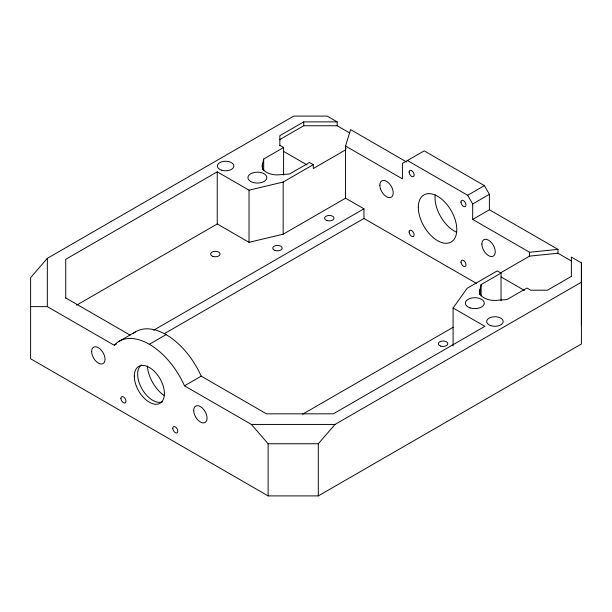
<?xml version="1.0" encoding="UTF-8"?>
<svg xmlns="http://www.w3.org/2000/svg" width="612" height="612" viewBox="0 0 612 612"><rect width="100%" height="100%" fill="white"/><g stroke="black" fill="none" stroke-linecap="round" stroke-linejoin="round"><path stroke-width="0.92" d="M76.492 305.235L217.245 223.977L217.245 171.827L249.03 190.171L283.172 182.047L313.283 164.666L313.283 168.53L345.55 149.894L346.109 148.073M406.758 162.058L350.569 129.614L345.55 146.031L345.55 198.181L283.172 234.197L249.03 242.321L249.03 190.171M262.609 169.425L262.609 163.733L263.688 159.021L283.593 147.523L283.593 175.055M263.688 170.396L263.688 159.021M283.172 234.197L283.172 182.047M279.829 139.559L303.736 125.751L303.736 121.887L337.189 121.887L337.189 125.751L349.781 133.026M164.49 333.617L363.949 218.461L363.949 208.807L345.55 198.181M571.363 260.949L557.983 253.23L557.983 249.367L529.548 252.259L472.678 219.425L472.678 203.972L467.66 195.282L407.439 160.52M481.131 295.94L481.131 284.557L501.044 273.067L497.273 270.894L467.17 288.275L453.094 307.989L453.094 345.918M472.678 219.425L489.401 209.771L489.401 194.318L484.383 185.627L424.17 150.858L402.421 163.412L402.421 178.865L345.55 146.031M571.363 276.586L571.363 257.086L581.4 262.885L581.4 324.689M581.4 262.885L581.4 344.005L318.301 495.904L268.117 495.904L30.6 358.77L30.6 277.657L47.331 258.341L293.699 116.096L327.152 116.096L337.189 121.887M479.533 294.426L479.533 291.572L481.131 284.557M318.301 495.904L318.301 443.754L335.024 424.437L581.4 282.201M217.245 171.827L65.729 259.304L65.729 298.182M303.736 121.887L279.829 135.696L279.829 145.702M118.583 341.634L135.313 331.972M30.6 306.627L47.331 306.627L114.23 345.252L116.624 343.875M153.734 330.174L363.949 208.807M149.359 344.288L166.089 334.626M467.66 195.282L484.383 185.627M472.678 203.972L489.401 194.318M114.23 345.252A60.427 34.892 60 0 1 184.487 385.812L201.21 376.158L266.45 413.819L333.356 413.819L484.872 326.341L453.094 307.989M500.585 272.845L529.548 256.122L557.983 253.23M302.588 414.202L453.217 327.236M571.363 276.402L547.457 290.21L530.726 290.21L526.963 288.03L507.057 299.528L498.887 300.148A15.377 8.874 0 0 1 479.533 291.572M303.736 125.751L337.189 125.751M184.487 385.812L251.394 424.437L335.024 424.437M251.394 424.437L268.117 443.754L318.301 443.754M489.401 209.771L557.983 249.367M279.829 145.35L283.593 147.523M313.283 164.666L309.519 162.494L289.606 173.984L277.466 174.91A15.377 8.874 0 0 1 262.609 163.733M283.593 151.386L307.086 164.949M501.044 276.93L524.53 290.493M363.949 218.461L476.419 283.394M217.245 223.977L249.03 242.321M65.729 297.929L130.134 335.116M529.548 252.259L529.548 256.122M501.044 273.067L501.044 300.599M480.06 289.277L480.06 294.012M268.117 443.754L268.117 495.904M47.331 258.341L47.331 306.627M456.789 232.277A27.203 15.705 60 0 1 435.209 194.891M163.993 395.474A26.492 15.3 60 0 1 147.408 366.014M162.631 401.717A21.29 12.294 60 0 1 142.06 389.064A21.29 12.294 60 0 1 141.387 364.92M133.026 333.624A60.427 34.892 60 0 1 201.21 376.158M460.966 202.044A3.55 2.05 60 0 0 464.73 206.726A3.55 2.05 60 0 0 464.73 201.708A3.55 2.05 60 0 0 460.966 202.044M418.317 207.353A27.203 15.705 60 0 0 447.165 243.247A27.203 15.705 60 0 0 447.165 204.775A27.203 15.705 60 0 0 418.317 207.353M460.989 262.296A3.55 2.05 60 0 0 464.998 266.549A3.55 2.05 60 0 0 464.447 261.255A3.55 2.05 60 0 0 460.989 262.296M409.114 231.979A3.55 2.05 60 0 0 412.878 236.66A3.55 2.05 60 0 0 412.878 231.642A3.55 2.05 60 0 0 409.114 231.979M409.114 172.11A3.55 2.05 60 0 0 412.878 176.791A3.55 2.05 60 0 0 412.878 171.773A3.55 2.05 60 0 0 409.114 172.11M134.303 376.158A21.29 12.294 60 0 0 156.886 404.249A21.29 12.294 60 0 0 156.886 374.139A21.29 12.294 60 0 0 134.303 376.158M120.924 398.366A3.55 2.05 60 0 0 124.687 403.048A3.55 2.05 60 0 0 124.687 398.029A3.55 2.05 60 0 0 120.924 398.366M172.798 428.683A3.55 2.05 60 0 0 176.807 432.936A3.55 2.05 60 0 0 176.256 427.643A3.55 2.05 60 0 0 172.798 428.683M91.655 351.533A9.463 5.462 60 0 0 101.691 364.018A9.463 5.462 60 0 0 101.691 350.63A9.463 5.462 60 0 0 91.655 351.533M193.683 410.438A9.463 5.462 60 0 0 203.72 422.923A9.463 5.462 60 0 0 203.72 409.543A9.463 5.462 60 0 0 193.683 410.438M481.873 244.05A9.463 5.462 60 0 0 491.91 256.535A9.463 5.462 60 0 0 491.91 243.155A9.463 5.462 60 0 0 481.873 244.05M379.845 185.145A9.463 5.462 60 0 0 389.875 197.63A9.463 5.462 60 0 0 389.875 184.25A9.463 5.462 60 0 0 379.845 185.145M212.984 256.405A4.728 2.731 0 0 0 220.083 254.041A4.728 2.731 0 0 0 212.984 251.677A4.728 2.731 0 0 0 212.984 256.405M275.094 250.484A4.728 2.731 0 0 0 282.193 248.112A4.728 2.731 0 0 0 275.094 245.749A4.728 2.731 0 0 0 275.094 250.484M326.953 220.542A4.728 2.731 0 0 0 334.045 218.178A4.728 2.731 0 0 0 326.953 215.814A4.728 2.731 0 0 0 326.953 220.542M250.698 181.481A9.463 5.462 0 0 0 266.534 179.033A9.463 5.462 0 0 0 254.944 172.339A9.463 5.462 0 0 0 250.698 181.481M470.108 307.89A9.463 5.462 0 0 0 484.299 303.162A9.463 5.462 0 0 0 470.108 298.427A9.463 5.462 0 0 0 470.108 307.89M221.468 170.167A8.277 4.781 0 0 0 233.891 166.028A8.277 4.781 0 0 0 221.468 161.889A8.277 4.781 0 0 0 221.468 170.167M440.694 346.086A4.728 2.731 0 0 0 447.793 343.722A4.728 2.731 0 0 0 440.694 341.358A4.728 2.731 0 0 0 440.694 346.086M490.77 325.645A8.277 4.781 0 0 0 503.186 321.507A8.277 4.781 0 0 0 490.77 317.368A8.277 4.781 0 0 0 490.77 325.645"/></g></svg>
